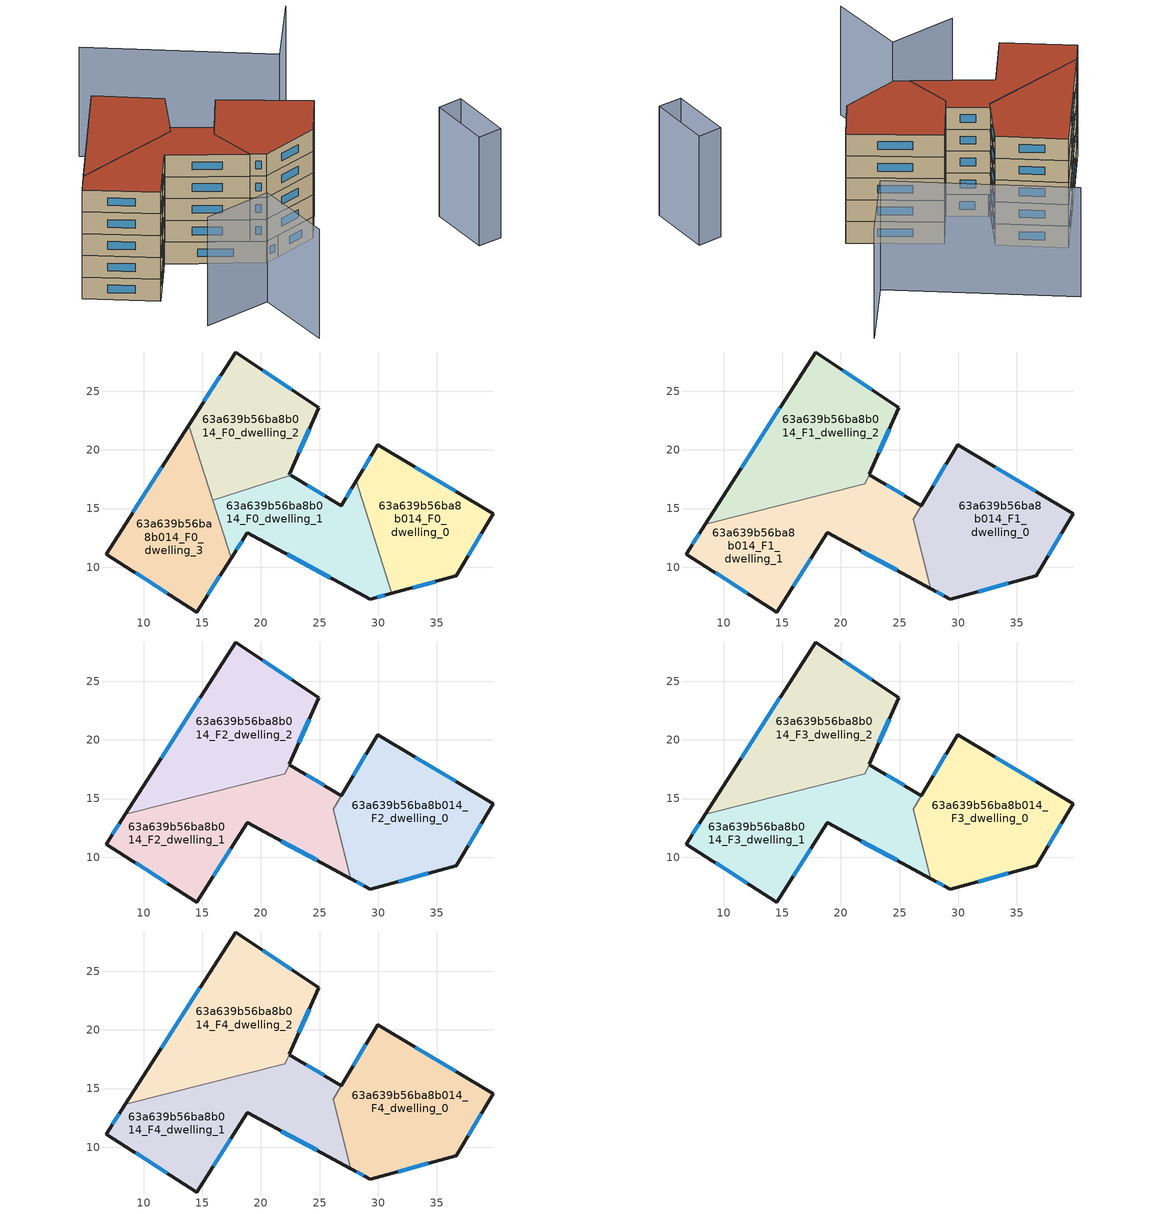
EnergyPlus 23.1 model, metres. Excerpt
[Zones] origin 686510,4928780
63a639b56ba8b014_F0_dwelling_0
 floor ground (EU_floor_Construction): 39.83,14.56 36.66,9.25 31.16,7.77 28.11,17.36 29.95,20.45 z0
 wall outside (EU_wall_Construction): 31.16,7.77 36.66,9.25 39.83,14.56 29.95,20.45 28.11,17.36 z0:3
 wall to 63a639b56ba8b014_F0_dwelling_1 (EU_wall_Construction): 28.11,17.36 31.16,7.77 z0:3
 window (EU_Window_Construction): 32.95,8.25 34.87,8.77 / 29.35,19.45 28.71,18.37 / 36.62,16.48 33.17,18.54 / 37.69,10.98 38.8,12.84 z0.98:2.02
63a639b56ba8b014_F0_dwelling_1
 floor ground (EU_floor_Construction): 28.11,17.36 31.16,7.77 29.31,7.27 18.83,12.93 17.45,10.76 15.88,15.72 22.53,17.83 26.85,15.25 z0
 wall outside (EU_wall_Construction): 28.11,17.36 26.85,15.25 22.53,17.83 / 17.45,10.76 18.83,12.93 29.31,7.27 31.16,7.77 z0:3
 wall to 63a639b56ba8b014_F0_dwelling_2 (EU_wall_Construction): 22.53,17.83 15.88,15.72 z0:3
 wall to 63a639b56ba8b014_F0_dwelling_3 (EU_wall_Construction): 15.88,15.72 17.45,10.76 z0:3
 window (EU_Window_Construction): 25.45,16.09 23.94,16.99 / 27.7,16.68 27.26,15.94 / 29.91,7.44 30.56,7.61 / 22.24,11.09 25.91,9.11 / 17.9,11.47 18.38,12.23 z0.98:2.02
63a639b56ba8b014_F0_dwelling_2
 floor ground (EU_floor_Construction): 24.94,23.6 22.41,17.9 22.53,17.83 15.88,15.72 13.84,22.12 17.83,28.35 z0
 wall outside (EU_wall_Construction): 22.53,17.83 22.41,17.9 24.94,23.6 17.83,28.35 13.84,22.12 z0:3
 wall to 63a639b56ba8b014_F0_dwelling_3 (EU_wall_Construction): 13.84,22.12 15.87,15.72 z0:3
 window (EU_Window_Construction): 22.63,25.15 20.15,26.81 / 23.24,19.76 24.12,21.75 / 22.49,17.86 22.45,17.88 / 16.54,26.33 15.14,24.15 z0.98:2.02
63a639b56ba8b014_F0_dwelling_3
 floor ground (EU_floor_Construction): 13.84,22.12 17.45,10.76 14.52,6.17 6.78,11.11 z0
 wall outside (EU_wall_Construction): 13.84,22.12 6.78,11.11 14.52,6.17 17.45,10.76 z0:3
 window (EU_Window_Construction): 15.48,7.67 16.5,9.27 / 9.3,9.51 12.01,7.78 / 11.55,18.54 9.08,14.69 z0.98:2.02
63a639b56ba8b014_F1_dwelling_0
 floor to 63a639b56ba8b014_F0_dwelling_0 (EU_floor_Construction): 39.83,14.56 36.66,9.25 31.16,7.77 28.11,17.36 29.95,20.45 z3
 floor to 63a639b56ba8b014_F0_dwelling_1 (EU_floor_Construction): 28.11,17.36 31.16,7.77 29.31,7.27 27.64,8.18 26.15,14.07 z3
 wall outside (EU_wall_Construction): 27.64,8.18 29.31,7.27 36.66,9.25 39.83,14.56 29.95,20.45 26.86,15.26 z3:6
 wall to 63a639b56ba8b014_F1_dwelling_1 (EU_wall_Construction): 26.85,15.25 26.15,14.07 27.64,8.18 z3:6
 window (EU_Window_Construction): 28.95,18.76 27.86,16.95 / 36.62,16.48 33.17,18.54 / 37.69,10.98 38.8,12.84 / 31.7,7.92 34.27,8.61 / 28.19,7.88 28.77,7.57 z3.98:5.02
63a639b56ba8b014_F1_dwelling_1
 floor to 63a639b56ba8b014_F0_dwelling_1 (EU_floor_Construction): 26.85,15.25 26.15,14.07 27.64,8.18 18.86,12.92 18.83,12.93 17.45,10.76 15.92,15.58 22.07,17.14 22.36,17.78 22.53,17.83 z3
 floor to 63a639b56ba8b014_F0_dwelling_3 (EU_floor_Construction): 15.92,15.58 17.45,10.76 14.52,6.17 6.78,11.11 8.43,13.68 z3
 wall outside (EU_wall_Construction): 8.43,13.68 6.78,11.11 14.52,6.17 18.83,12.93 18.86,12.92 27.64,8.18 / 26.85,15.25 22.41,17.9 z3:6
 wall to 63a639b56ba8b014_F1_dwelling_2 (EU_wall_Construction): 22.41,17.9 22.07,17.14 / 22.07,17.13 8.43,13.68 z3:6
 window (EU_Window_Construction): 15.93,8.37 17.43,10.74 / 9.3,9.51 12.01,7.78 / 7.89,12.84 7.32,11.95 / 25.41,16.11 23.86,17.04 / 21.72,11.38 24.79,9.72 z3.98:5.02
63a639b56ba8b014_F1_dwelling_2
 floor to 63a639b56ba8b014_F0_dwelling_2 (EU_floor_Construction): 24.94,23.6 22.42,17.91 22.36,17.78 15.88,15.72 13.84,22.12 17.83,28.35 z3
 floor to 63a639b56ba8b014_F0_dwelling_1 (EU_floor_Construction): 22.36,17.78 22.07,17.13 15.92,15.58 15.88,15.72 z3
 floor to 63a639b56ba8b014_F0_dwelling_3 (EU_floor_Construction): 13.84,22.12 15.92,15.58 8.43,13.68 z3
 wall outside (EU_wall_Construction): 22.42,17.91 24.94,23.6 17.83,28.35 8.43,13.68 z3:6
 window (EU_Window_Construction): 14.77,23.58 11.49,18.45 / 22.63,25.15 20.15,26.81 / 23.24,19.76 24.12,21.75 z3.98:5.02
63a639b56ba8b014_F2_dwelling_0
 floor to 63a639b56ba8b014_F1_dwelling_0 (EU_floor_Construction): 39.83,14.56 36.66,9.25 29.31,7.27 27.64,8.18 26.15,14.07 29.95,20.45 z6
 wall outside (EU_wall_Construction): 27.64,8.18 29.31,7.27 36.66,9.25 39.83,14.56 29.95,20.45 26.86,15.26 z6:9
 wall to 63a639b56ba8b014_F2_dwelling_1 (EU_wall_Construction): 26.85,15.25 26.15,14.07 27.64,8.18 z6:9
 window (EU_Window_Construction): 28.95,18.76 27.86,16.95 / 36.62,16.48 33.17,18.54 / 37.69,10.98 38.8,12.84 / 31.7,7.92 34.27,8.61 / 28.19,7.88 28.77,7.57 z6.98:8.02
63a639b56ba8b014_F2_dwelling_1
 floor to 63a639b56ba8b014_F1_dwelling_1 (EU_floor_Construction): 26.85,15.25 26.15,14.07 27.64,8.18 18.86,12.92 18.83,12.93 14.52,6.17 6.78,11.11 8.43,13.68 22.07,17.14 22.41,17.9 z6
 wall outside (EU_wall_Construction): 8.43,13.68 6.78,11.11 14.52,6.17 18.83,12.93 18.86,12.92 27.64,8.18 / 26.85,15.25 22.41,17.9 z6:9
 wall to 63a639b56ba8b014_F2_dwelling_2 (EU_wall_Construction): 22.41,17.9 22.07,17.14 / 22.07,17.13 8.43,13.68 z6:9
 window (EU_Window_Construction): 15.93,8.37 17.43,10.74 / 9.3,9.51 12.01,7.78 / 7.89,12.84 7.32,11.95 / 25.41,16.11 23.86,17.04 / 21.72,11.38 24.79,9.72 z6.98:8.02
63a639b56ba8b014_F2_dwelling_2
 floor to 63a639b56ba8b014_F1_dwelling_2 (EU_floor_Construction): 24.94,23.6 22.07,17.13 8.43,13.68 17.83,28.35 z6
 wall outside (EU_wall_Construction): 22.42,17.91 24.94,23.6 17.83,28.35 8.43,13.68 z6:9
 window (EU_Window_Construction): 14.77,23.58 11.49,18.45 / 22.63,25.15 20.15,26.81 / 23.24,19.76 24.12,21.75 z6.98:8.02
63a639b56ba8b014_F3_dwelling_0
 floor to 63a639b56ba8b014_F2_dwelling_0 (EU_floor_Construction): 39.83,14.56 36.66,9.25 29.31,7.27 27.64,8.18 26.15,14.07 29.95,20.45 z9
 wall outside (EU_wall_Construction): 27.64,8.18 29.31,7.27 36.66,9.25 39.83,14.56 29.95,20.45 26.86,15.26 z9:12
 wall to 63a639b56ba8b014_F3_dwelling_1 (EU_wall_Construction): 26.85,15.25 26.15,14.07 27.64,8.18 z9:12
 window (EU_Window_Construction): 28.95,18.76 27.86,16.95 / 36.62,16.48 33.17,18.54 / 37.69,10.98 38.8,12.84 / 31.7,7.92 34.27,8.61 / 28.19,7.88 28.77,7.57 z9.98:11.02
63a639b56ba8b014_F3_dwelling_1
 floor to 63a639b56ba8b014_F2_dwelling_1 (EU_floor_Construction): 26.85,15.25 26.15,14.07 27.64,8.18 18.86,12.92 18.83,12.93 14.52,6.17 6.78,11.11 8.43,13.68 22.07,17.14 22.41,17.9 z9
 wall outside (EU_wall_Construction): 8.43,13.68 6.78,11.11 14.52,6.17 18.83,12.93 18.86,12.92 27.64,8.18 / 26.85,15.25 22.41,17.9 z9:12
 wall to 63a639b56ba8b014_F3_dwelling_2 (EU_wall_Construction): 22.41,17.9 22.07,17.14 / 22.07,17.13 8.43,13.68 z9:12
 window (EU_Window_Construction): 15.93,8.37 17.43,10.74 / 9.3,9.51 12.01,7.78 / 7.89,12.84 7.32,11.95 / 25.41,16.11 23.86,17.04 / 21.72,11.38 24.79,9.72 z9.98:11.02
63a639b56ba8b014_F3_dwelling_2
 floor to 63a639b56ba8b014_F2_dwelling_2 (EU_floor_Construction): 24.94,23.6 22.07,17.13 8.43,13.68 17.83,28.35 z9
 wall outside (EU_wall_Construction): 22.42,17.91 24.94,23.6 17.83,28.35 8.43,13.68 z9:12
 window (EU_Window_Construction): 14.77,23.58 11.49,18.45 / 22.63,25.15 20.15,26.81 / 23.24,19.76 24.12,21.75 z9.98:11.02
63a639b56ba8b014_F4_dwelling_0
 floor to 63a639b56ba8b014_F3_dwelling_0 (EU_floor_Construction): 39.83,14.56 36.66,9.25 29.31,7.27 27.64,8.18 26.15,14.07 29.95,20.45 z12
 wall outside (EU_wall_Construction): 27.64,8.18 29.31,7.27 36.66,9.25 39.83,14.56 29.95,20.45 26.86,15.26 z12:15
 wall to 63a639b56ba8b014_F4_dwelling_1 (EU_wall_Construction): 26.85,15.25 26.15,14.07 27.64,8.18 z12:15
 window (EU_Window_Construction): 28.95,18.76 27.86,16.95 / 36.62,16.48 33.17,18.54 / 37.69,10.98 38.8,12.84 / 31.7,7.92 34.27,8.61 / 28.19,7.88 28.77,7.57 z12.98:14.02
 roof outside (EU_roof_Construction): 36.66,9.25 39.83,14.56 29.95,20.45 26.15,14.07 27.64,8.18 29.31,7.27 z15
63a639b56ba8b014_F4_dwelling_1
 floor to 63a639b56ba8b014_F3_dwelling_1 (EU_floor_Construction): 26.85,15.25 26.15,14.07 27.64,8.18 18.86,12.92 18.83,12.93 14.52,6.17 6.78,11.11 8.43,13.68 22.07,17.14 22.41,17.9 z12
 wall outside (EU_wall_Construction): 8.43,13.68 6.78,11.11 14.52,6.17 18.83,12.93 18.86,12.92 27.64,8.18 / 26.85,15.25 22.41,17.9 z12:15
 wall to 63a639b56ba8b014_F4_dwelling_2 (EU_wall_Construction): 22.41,17.9 22.07,17.14 / 22.07,17.13 8.43,13.68 z12:15
 window (EU_Window_Construction): 15.93,8.37 17.43,10.74 / 9.3,9.51 12.01,7.78 / 7.89,12.84 7.32,11.95 / 25.41,16.11 23.86,17.04 / 21.72,11.38 24.79,9.72 z12.98:14.02
 roof outside (EU_roof_Construction): 27.64,8.18 26.15,14.07 26.85,15.25 22.41,17.9 22.07,17.14 8.43,13.68 6.78,11.11 14.52,6.17 18.83,12.93 18.86,12.92 z15
63a639b56ba8b014_F4_dwelling_2
 floor to 63a639b56ba8b014_F3_dwelling_2 (EU_floor_Construction): 24.94,23.6 22.07,17.13 8.43,13.68 17.83,28.35 z12
 wall outside (EU_wall_Construction): 22.42,17.91 24.94,23.6 17.83,28.35 8.43,13.68 z12:15
 window (EU_Window_Construction): 14.77,23.58 11.49,18.45 / 22.63,25.15 20.15,26.81 / 23.24,19.76 24.12,21.75 z12.98:14.02
 roof outside (EU_roof_Construction): 22.07,17.13 24.94,23.6 17.83,28.35 8.43,13.68 z15
shading: 16.6,-1.2 25.24,-0.04 / 25.24,-0.04 26.56,-9.91 / 47.14,34.11 41.34,25.32 / 41.34,25.32 21.86,38.16 / 54.86,6.49 55.64,-1.45 / 55.64,-1.45 52.6,-1.75 / 52.6,-1.75 51.81,6.18 / 51.81,6.18 54.86,6.49 z0:15
[Building]
EU S2 Campaign: North Axis=0; Terrain=City; Solar Distribution=FullExterior
[Site:Location]
Bologna: Latitude=44.5; Longitude=11.25; Time Zone=1; Elevation=37
[SizingPeriod:WeatherFileDays]
AnnualSizingPeriod: Begin Month=1; Begin Day of Month=1; End Month=12; End Day of Month=31; Day of Week for Start Day=Monday; Use Weather File Daylight Saving Period=No; Use Weather File Rain and Snow Indicators=No
[MATERIAL]
EU_InternalMass_Material: Roughness=MediumRough; Thickness=0.1; Conductivity=1; Density=1800; Specific Heat=900; Thermal Absorptance=0.9; Solar Absorptance=0.7; Visible Absorptance=0.7
[MATERIAL:NOMASS] Roughness=MediumRough; Thermal Absorptance=0.9; Solar Absorptance=0.7; Visible Absorptance=0.7
Name | Thermal Resistance
EU_wall_NoMass | 0.905828
EU_roof_NoMass | 0.37593
EU_floor_NoMass | 0.67114
[WINDOWMATERIAL:SIMPLEGLAZINGSYSTEM]
EU_Window_SimpleGlazing: UFactor=4.52486; Solar Heat Gain Coefficient=0.85; Visible Transmittance=0.85
[CONSTRUCTION]
EU_wall_Construction: EU_wall_NoMass
EU_roof_Construction: EU_roof_NoMass
EU_floor_Construction: EU_floor_NoMass
EU_InternalMass_Construction: EU_InternalMass_Material
EU_Window_Construction: EU_Window_SimpleGlazing
[ZONE] Type=1; Multiplier=1; Ceiling Height=autocalculate; Floor Area=autocalculate; Part of Total Floor Area=Yes
Name | Volume
63a639b56ba8b014_F0_dwelling_0 | 254.787
63a639b56ba8b014_F1_dwelling_0; 63a639b56ba8b014_F2_dwelling_0; 63a639b56ba8b014_F3_dwelling_0; 63a639b56ba8b014_F4_dwelling_0 | 331.946
63a639b56ba8b014_F0_dwelling_1 | 254.807
63a639b56ba8b014_F1_dwelling_1; 63a639b56ba8b014_F2_dwelling_1; 63a639b56ba8b014_F3_dwelling_1; 63a639b56ba8b014_F4_dwelling_1 | 346.217
63a639b56ba8b014_F0_dwelling_2 | 254.796
63a639b56ba8b014_F1_dwelling_2 | 341.027
63a639b56ba8b014_F2_dwelling_2; 63a639b56ba8b014_F3_dwelling_2; 63a639b56ba8b014_F4_dwelling_2 | 340.99
63a639b56ba8b014_F0_dwelling_3 | 254.784
[INTERNALMASS] Construction=EU_InternalMass_Construction
Name | Zone or ZoneList | Surface Area
63a639b56ba8b014_F0_dwelling_0_EU_InternalMass | 63a639b56ba8b014_F0_dwelling_0 | 84.9289
63a639b56ba8b014_F0_dwelling_1_EU_InternalMass | 63a639b56ba8b014_F0_dwelling_1 | 84.9387
63a639b56ba8b014_F0_dwelling_2_EU_InternalMass | 63a639b56ba8b014_F0_dwelling_2 | 84.9301
63a639b56ba8b014_F0_dwelling_3_EU_InternalMass | 63a639b56ba8b014_F0_dwelling_3 | 84.9278
63a639b56ba8b014_F1_dwelling_0_EU_InternalMass | 63a639b56ba8b014_F1_dwelling_0 | 110.649
63a639b56ba8b014_F1_dwelling_1_EU_InternalMass | 63a639b56ba8b014_F1_dwelling_1 | 115.406
63a639b56ba8b014_F1_dwelling_2_EU_InternalMass | 63a639b56ba8b014_F1_dwelling_2 | 113.675
63a639b56ba8b014_F2_dwelling_0_EU_InternalMass | 63a639b56ba8b014_F2_dwelling_0 | 110.649
63a639b56ba8b014_F2_dwelling_1_EU_InternalMass | 63a639b56ba8b014_F2_dwelling_1 | 115.406
63a639b56ba8b014_F2_dwelling_2_EU_InternalMass | 63a639b56ba8b014_F2_dwelling_2 | 113.675
63a639b56ba8b014_F3_dwelling_0_EU_InternalMass | 63a639b56ba8b014_F3_dwelling_0 | 110.649
63a639b56ba8b014_F3_dwelling_1_EU_InternalMass | 63a639b56ba8b014_F3_dwelling_1 | 115.406
63a639b56ba8b014_F3_dwelling_2_EU_InternalMass | 63a639b56ba8b014_F3_dwelling_2 | 113.675
63a639b56ba8b014_F4_dwelling_0_EU_InternalMass | 63a639b56ba8b014_F4_dwelling_0 | 110.649
63a639b56ba8b014_F4_dwelling_1_EU_InternalMass | 63a639b56ba8b014_F4_dwelling_1 | 115.406
63a639b56ba8b014_F4_dwelling_2_EU_InternalMass | 63a639b56ba8b014_F4_dwelling_2 | 113.675
[OTHEREQUIPMENT] Fuel Type=Electricity; Design Level Calculation Method=Watts/Area; Power per Zone Floor Area=1; Fraction Latent=0; Fraction Radiant=0; Fraction Lost=0; Carbon Dioxide Generation Rate=0; EndUse Subcategory=EU_Step8_InternalGains
Name | Zone or ZoneList or Space or SpaceList | Schedule
EU_Step8_InternalGain_63a639b56ba8b014_F0_dwelling_0_f000 | 63a639b56ba8b014_F0_dwelling_0 | EU_Step8_GainSchedule_63a639b56ba8b014_F0_dwelling_0_f000
EU_Step8_InternalGain_63a639b56ba8b014_F0_dwelling_1_f000 | 63a639b56ba8b014_F0_dwelling_1 | EU_Step8_GainSchedule_63a639b56ba8b014_F0_dwelling_1_f000
EU_Step8_InternalGain_63a639b56ba8b014_F0_dwelling_2_f000 | 63a639b56ba8b014_F0_dwelling_2 | EU_Step8_GainSchedule_63a639b56ba8b014_F0_dwelling_2_f000
EU_Step8_InternalGain_63a639b56ba8b014_F0_dwelling_3_f000 | 63a639b56ba8b014_F0_dwelling_3 | EU_Step8_GainSchedule_63a639b56ba8b014_F0_dwelling_3_f000
EU_Step8_InternalGain_63a639b56ba8b014_F1_dwelling_0_f000 | 63a639b56ba8b014_F1_dwelling_0 | EU_Step8_GainSchedule_63a639b56ba8b014_F1_dwelling_0_f000
EU_Step8_InternalGain_63a639b56ba8b014_F1_dwelling_1_f000 | 63a639b56ba8b014_F1_dwelling_1 | EU_Step8_GainSchedule_63a639b56ba8b014_F1_dwelling_1_f000
EU_Step8_InternalGain_63a639b56ba8b014_F1_dwelling_2_f000 | 63a639b56ba8b014_F1_dwelling_2 | EU_Step8_GainSchedule_63a639b56ba8b014_F1_dwelling_2_f000
EU_Step8_InternalGain_63a639b56ba8b014_F2_dwelling_0_f000 | 63a639b56ba8b014_F2_dwelling_0 | EU_Step8_GainSchedule_63a639b56ba8b014_F2_dwelling_0_f000
EU_Step8_InternalGain_63a639b56ba8b014_F2_dwelling_1_f000 | 63a639b56ba8b014_F2_dwelling_1 | EU_Step8_GainSchedule_63a639b56ba8b014_F2_dwelling_1_f000
EU_Step8_InternalGain_63a639b56ba8b014_F2_dwelling_2_f000 | 63a639b56ba8b014_F2_dwelling_2 | EU_Step8_GainSchedule_63a639b56ba8b014_F2_dwelling_2_f000
EU_Step8_InternalGain_63a639b56ba8b014_F3_dwelling_0_f000 | 63a639b56ba8b014_F3_dwelling_0 | EU_Step8_GainSchedule_63a639b56ba8b014_F3_dwelling_0_f000
EU_Step8_InternalGain_63a639b56ba8b014_F3_dwelling_1_f000 | 63a639b56ba8b014_F3_dwelling_1 | EU_Step8_GainSchedule_63a639b56ba8b014_F3_dwelling_1_f000
EU_Step8_InternalGain_63a639b56ba8b014_F3_dwelling_2_f000 | 63a639b56ba8b014_F3_dwelling_2 | EU_Step8_GainSchedule_63a639b56ba8b014_F3_dwelling_2_f000
EU_Step8_InternalGain_63a639b56ba8b014_F4_dwelling_0_f000 | 63a639b56ba8b014_F4_dwelling_0 | EU_Step8_GainSchedule_63a639b56ba8b014_F4_dwelling_0_f000
EU_Step8_InternalGain_63a639b56ba8b014_F4_dwelling_1_f000 | 63a639b56ba8b014_F4_dwelling_1 | EU_Step8_GainSchedule_63a639b56ba8b014_F4_dwelling_1_f000
EU_Step8_InternalGain_63a639b56ba8b014_F4_dwelling_2_f000 | 63a639b56ba8b014_F4_dwelling_2 | EU_Step8_GainSchedule_63a639b56ba8b014_F4_dwelling_2_f000
[ZONEVENTILATION:DESIGNFLOWRATE] Schedule=EU_AlwaysOn; Design Flow Rate Calculation Method=AirChanges/Hour; Air Changes per Hour=0.73129; Ventilation Type=Natural; Fan Pressure Rise=0; Fan Total Efficiency=1; Constant Term Coefficient=1; Temperature Term Coefficient=0; Velocity Term Coefficient=0; Velocity Squared Term Coefficient=0; Minimum Indoor Temperature=-100; Maximum Indoor Temperature=100; Delta Temperature=-100; Minimum Outdoor Temperature=-100; Maximum Outdoor Temperature=100; Maximum Wind Speed=40
Name | Zone or ZoneList or Space or SpaceList
EU_ConstantAir_63a639b56ba8b014_F0_dwelling_0 | 63a639b56ba8b014_F0_dwelling_0
EU_ConstantAir_63a639b56ba8b014_F0_dwelling_1 | 63a639b56ba8b014_F0_dwelling_1
EU_ConstantAir_63a639b56ba8b014_F0_dwelling_2 | 63a639b56ba8b014_F0_dwelling_2
EU_ConstantAir_63a639b56ba8b014_F0_dwelling_3 | 63a639b56ba8b014_F0_dwelling_3
EU_ConstantAir_63a639b56ba8b014_F1_dwelling_0 | 63a639b56ba8b014_F1_dwelling_0
EU_ConstantAir_63a639b56ba8b014_F1_dwelling_1 | 63a639b56ba8b014_F1_dwelling_1
EU_ConstantAir_63a639b56ba8b014_F1_dwelling_2 | 63a639b56ba8b014_F1_dwelling_2
EU_ConstantAir_63a639b56ba8b014_F2_dwelling_0 | 63a639b56ba8b014_F2_dwelling_0
EU_ConstantAir_63a639b56ba8b014_F2_dwelling_1 | 63a639b56ba8b014_F2_dwelling_1
EU_ConstantAir_63a639b56ba8b014_F2_dwelling_2 | 63a639b56ba8b014_F2_dwelling_2
EU_ConstantAir_63a639b56ba8b014_F3_dwelling_0 | 63a639b56ba8b014_F3_dwelling_0
EU_ConstantAir_63a639b56ba8b014_F3_dwelling_1 | 63a639b56ba8b014_F3_dwelling_1
EU_ConstantAir_63a639b56ba8b014_F3_dwelling_2 | 63a639b56ba8b014_F3_dwelling_2
EU_ConstantAir_63a639b56ba8b014_F4_dwelling_0 | 63a639b56ba8b014_F4_dwelling_0
EU_ConstantAir_63a639b56ba8b014_F4_dwelling_1 | 63a639b56ba8b014_F4_dwelling_1
EU_ConstantAir_63a639b56ba8b014_F4_dwelling_2 | 63a639b56ba8b014_F4_dwelling_2
[HVACTEMPLATE:THERMOSTAT] Constant Heating Setpoint=20; Constant Cooling Setpoint=50
EU_HeatOnly_63a639b56ba8b014_F0_dwelling_0; EU_HeatOnly_63a639b56ba8b014_F0_dwelling_1; EU_HeatOnly_63a639b56ba8b014_F0_dwelling_2; EU_HeatOnly_63a639b56ba8b014_F0_dwelling_3; EU_HeatOnly_63a639b56ba8b014_F1_dwelling_0; EU_HeatOnly_63a639b56ba8b014_F1_dwelling_1; EU_HeatOnly_63a639b56ba8b014_F1_dwelling_2; EU_HeatOnly_63a639b56ba8b014_F2_dwelling_0; EU_HeatOnly_63a639b56ba8b014_F2_dwelling_1; EU_HeatOnly_63a639b56ba8b014_F2_dwelling_2; EU_HeatOnly_63a639b56ba8b014_F3_dwelling_0; EU_HeatOnly_63a639b56ba8b014_F3_dwelling_1; EU_HeatOnly_63a639b56ba8b014_F3_dwelling_2; EU_HeatOnly_63a639b56ba8b014_F4_dwelling_0; EU_HeatOnly_63a639b56ba8b014_F4_dwelling_1; EU_HeatOnly_63a639b56ba8b014_F4_dwelling_2
[HVACTEMPLATE:ZONE:IDEALLOADSAIRSYSTEM] System Availability Schedule=EU_AlwaysOn; Maximum Heating Supply Air Temperature=50; Minimum Cooling Supply Air Temperature=13; Maximum Heating Supply Air Humidity Ratio=0.0156; Minimum Cooling Supply Air Humidity Ratio=0.0077; Heating Limit=NoLimit; Cooling Limit=NoLimit; Heating Availability Schedule=EU_AlwaysOn; Cooling Availability Schedule=EU_CoolingOff; Dehumidification Control Type=ConstantSensibleHeatRatio; Cooling Sensible Heat Ratio=0.7; Dehumidification Setpoint=60; Humidification Control Type=None; Humidification Setpoint=30; Outdoor Air Method=None; Outdoor Air Flow Rate per Person=0.00944; Outdoor Air Flow Rate per Zone Floor Area=0; Outdoor Air Flow Rate per Zone=0; Demand Controlled Ventilation Type=None; Outdoor Air Economizer Type=NoEconomizer; Heat Recovery Type=None; Sensible Heat Recovery Effectiveness=0.7; Latent Heat Recovery Effectiveness=0.65
Name | Template Thermostat
63a639b56ba8b014_F0_dwelling_0 | EU_HeatOnly_63a639b56ba8b014_F0_dwelling_0
63a639b56ba8b014_F0_dwelling_1 | EU_HeatOnly_63a639b56ba8b014_F0_dwelling_1
63a639b56ba8b014_F0_dwelling_2 | EU_HeatOnly_63a639b56ba8b014_F0_dwelling_2
63a639b56ba8b014_F0_dwelling_3 | EU_HeatOnly_63a639b56ba8b014_F0_dwelling_3
63a639b56ba8b014_F1_dwelling_0 | EU_HeatOnly_63a639b56ba8b014_F1_dwelling_0
63a639b56ba8b014_F1_dwelling_1 | EU_HeatOnly_63a639b56ba8b014_F1_dwelling_1
63a639b56ba8b014_F1_dwelling_2 | EU_HeatOnly_63a639b56ba8b014_F1_dwelling_2
63a639b56ba8b014_F2_dwelling_0 | EU_HeatOnly_63a639b56ba8b014_F2_dwelling_0
63a639b56ba8b014_F2_dwelling_1 | EU_HeatOnly_63a639b56ba8b014_F2_dwelling_1
63a639b56ba8b014_F2_dwelling_2 | EU_HeatOnly_63a639b56ba8b014_F2_dwelling_2
63a639b56ba8b014_F3_dwelling_0 | EU_HeatOnly_63a639b56ba8b014_F3_dwelling_0
63a639b56ba8b014_F3_dwelling_1 | EU_HeatOnly_63a639b56ba8b014_F3_dwelling_1
63a639b56ba8b014_F3_dwelling_2 | EU_HeatOnly_63a639b56ba8b014_F3_dwelling_2
63a639b56ba8b014_F4_dwelling_0 | EU_HeatOnly_63a639b56ba8b014_F4_dwelling_0
63a639b56ba8b014_F4_dwelling_1 | EU_HeatOnly_63a639b56ba8b014_F4_dwelling_1
63a639b56ba8b014_F4_dwelling_2 | EU_HeatOnly_63a639b56ba8b014_F4_dwelling_2
[SIZING:ZONE] Zone Cooling Design Supply Air Temperature Input Method=SupplyAirTemperature; Zone Cooling Design Supply Air Temperature=13; Zone Heating Design Supply Air Temperature Input Method=SupplyAirTemperature; Zone Heating Design Supply Air Temperature=50; Zone Cooling Design Supply Air Humidity Ratio=0.008; Zone Heating Design Supply Air Humidity Ratio=0.008; Cooling Design Air Flow Method=DesignDay; Cooling Design Air Flow Rate=0; Cooling Minimum Air Flow per Zone Floor Area=0.000762; Cooling Minimum Air Flow=0; Cooling Minimum Air Flow Fraction=0.2; Heating Design Air Flow Method=DesignDay; Heating Design Air Flow Rate=0; Heating Maximum Air Flow per Zone Floor Area=0.002032; Heating Maximum Air Flow=0.141576; Heating Maximum Air Flow Fraction=0.3; Account for Dedicated Outdoor Air System=No; Dedicated Outdoor Air System Control Strategy=NeutralSupplyAir; Dedicated Outdoor Air Low Setpoint Temperature for Design=autosize; Dedicated Outdoor Air High Setpoint Temperature for Design=autosize; Zone Load Sizing Method=Sensible Load Only No Latent Load; Zone Latent Cooling Design Supply Air Humidity Ratio Input Method=HumidityRatioDifference; Zone Cooling Design Supply Air Humidity Ratio Difference=0.005; Zone Latent Heating Design Supply Air Humidity Ratio Input Method=HumidityRatioDifference; Zone Humidification Design Supply Air Humidity Ratio Difference=0.005
63a639b56ba8b014_F0_dwelling_0; 63a639b56ba8b014_F0_dwelling_1; 63a639b56ba8b014_F0_dwelling_2; 63a639b56ba8b014_F0_dwelling_3; 63a639b56ba8b014_F1_dwelling_0; 63a639b56ba8b014_F1_dwelling_1; 63a639b56ba8b014_F1_dwelling_2; 63a639b56ba8b014_F2_dwelling_0; 63a639b56ba8b014_F2_dwelling_1; 63a639b56ba8b014_F2_dwelling_2; 63a639b56ba8b014_F3_dwelling_0; 63a639b56ba8b014_F3_dwelling_1; 63a639b56ba8b014_F3_dwelling_2; 63a639b56ba8b014_F4_dwelling_0; 63a639b56ba8b014_F4_dwelling_1; 63a639b56ba8b014_F4_dwelling_2
[SCHEDULE:CONSTANT]
Name | Hourly Value
EU_AlwaysOn | 1
EU_CoolingOff | 0
[SCHEDULE:FILE] Column Number=1; Rows to Skip at Top=0; Number of Hours of Data=8760; Column Separator=Comma; Interpolate to Timestep=No; Minutes per Item=60; Adjust Schedule for Daylight Savings=Yes
Name | File
EU_Step8_GainSchedule_63a639b56ba8b014_F0_dwelling_0_f000 | ../../schedules/63a639b56ba8b014/63a639b56ba8b014_F0_dwelling_0_f000_gain.csv
EU_Step8_GainSchedule_63a639b56ba8b014_F0_dwelling_1_f000 | ../../schedules/63a639b56ba8b014/63a639b56ba8b014_F0_dwelling_1_f000_gain.csv
EU_Step8_GainSchedule_63a639b56ba8b014_F0_dwelling_2_f000 | ../../schedules/63a639b56ba8b014/63a639b56ba8b014_F0_dwelling_2_f000_gain.csv
EU_Step8_GainSchedule_63a639b56ba8b014_F0_dwelling_3_f000 | ../../schedules/63a639b56ba8b014/63a639b56ba8b014_F0_dwelling_3_f000_gain.csv
EU_Step8_GainSchedule_63a639b56ba8b014_F1_dwelling_0_f000 | ../../schedules/63a639b56ba8b014/63a639b56ba8b014_F1_dwelling_0_f000_gain.csv
EU_Step8_GainSchedule_63a639b56ba8b014_F1_dwelling_1_f000 | ../../schedules/63a639b56ba8b014/63a639b56ba8b014_F1_dwelling_1_f000_gain.csv
EU_Step8_GainSchedule_63a639b56ba8b014_F1_dwelling_2_f000 | ../../schedules/63a639b56ba8b014/63a639b56ba8b014_F1_dwelling_2_f000_gain.csv
EU_Step8_GainSchedule_63a639b56ba8b014_F2_dwelling_0_f000 | ../../schedules/63a639b56ba8b014/63a639b56ba8b014_F2_dwelling_0_f000_gain.csv
EU_Step8_GainSchedule_63a639b56ba8b014_F2_dwelling_1_f000 | ../../schedules/63a639b56ba8b014/63a639b56ba8b014_F2_dwelling_1_f000_gain.csv
EU_Step8_GainSchedule_63a639b56ba8b014_F2_dwelling_2_f000 | ../../schedules/63a639b56ba8b014/63a639b56ba8b014_F2_dwelling_2_f000_gain.csv
EU_Step8_GainSchedule_63a639b56ba8b014_F3_dwelling_0_f000 | ../../schedules/63a639b56ba8b014/63a639b56ba8b014_F3_dwelling_0_f000_gain.csv
EU_Step8_GainSchedule_63a639b56ba8b014_F3_dwelling_1_f000 | ../../schedules/63a639b56ba8b014/63a639b56ba8b014_F3_dwelling_1_f000_gain.csv
EU_Step8_GainSchedule_63a639b56ba8b014_F3_dwelling_2_f000 | ../../schedules/63a639b56ba8b014/63a639b56ba8b014_F3_dwelling_2_f000_gain.csv
EU_Step8_GainSchedule_63a639b56ba8b014_F4_dwelling_0_f000 | ../../schedules/63a639b56ba8b014/63a639b56ba8b014_F4_dwelling_0_f000_gain.csv
EU_Step8_GainSchedule_63a639b56ba8b014_F4_dwelling_1_f000 | ../../schedules/63a639b56ba8b014/63a639b56ba8b014_F4_dwelling_1_f000_gain.csv
EU_Step8_GainSchedule_63a639b56ba8b014_F4_dwelling_2_f000 | ../../schedules/63a639b56ba8b014/63a639b56ba8b014_F4_dwelling_2_f000_gain.csv
